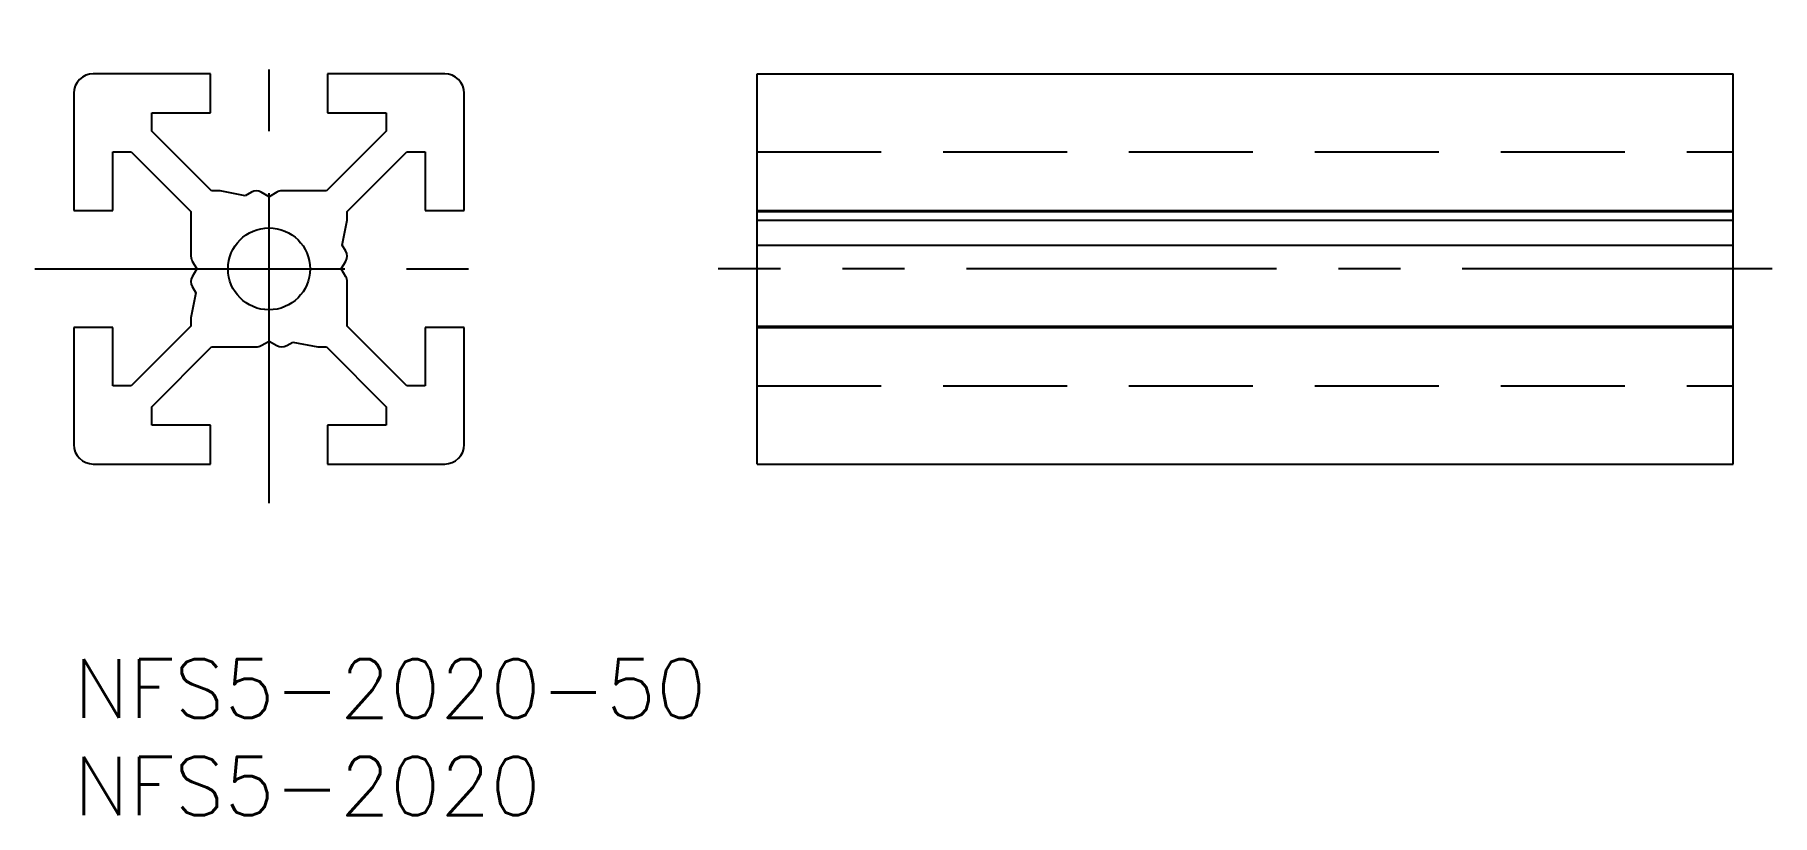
# Model space of a CAD drawing. Extents: x -2 to 87, y -8 to 32.
import ezdxf

# ---------------------------------------------------------------- set-up
doc = ezdxf.new("R2010")
doc.units = 0
doc.header["$LTSCALE"] = 0.5
doc.linetypes.add('CENTER', pattern=[50.8, 31.75, -6.35, 6.35, -6.35])
doc.linetypes.add('DASHED', pattern=[19.05, 12.7, -6.35])
for name, color, linetype in [('MSM_CENTER', 1, 'CENTER'), ('MSM_CONTINUOUS', 7, 'CONTINUOUS'), ('MSM_DASHED', 4, 'DASHED'), ('MSM_PART_NUMBER', 7, 'CONTINUOUS')]:
    doc.layers.add(name, color=color, linetype=linetype)
doc.styles.get("Standard").update_dxf_attribs({"font": 'txt.shx', "height": 1, "bigfont": 'bigfont.shx'})

# ---------------------------------------------------------------- blocks, each defined once
blk = doc.blocks.new('*U22')
at = {"layer": 'MSM_PART_NUMBER'}
blk.add_text('NFS5-2020-50', height=3, dxfattribs=at).set_placement((0, -3))
blk = doc.blocks.new('*U23')
at = {"layer": 'MSM_PART_NUMBER'}
blk.add_text('NFS5-2020', height=3, dxfattribs=at).set_placement((0, -8))

msp = doc.modelspace()

# ---------------------------------------------------------------- linework, layer by layer
at = {"layer": 'MSM_CENTER'}
for p, q in [((10, 8), (10, 32)), ((-2, 20), (22, 20)), ((87, 20), (33, 20))]:
    msp.add_line(p, q, dxfattribs=at)
at = {"layer": 'MSM_CONTINUOUS'}
for p, q in [((7, 30), (1, 30)), ((7, 28), (7, 30)), ((19, 30), (13, 30)), ((13, 30), (13, 28)), ((35, 30), (85, 30)), ((35, 10), (35, 30)), ((85, 10), (85, 30)), ((0, 29), (0, 23)), ((20, 23), (20, 29)), ((4, 27.061), (4, 28)), ((4, 28), (7, 28)), ((13, 28), (16, 28)), ((16, 28), (16, 27.061)), ((7.061, 24), (4, 27.061)), ((16, 27.061), (12.939, 24)), ((2, 23), (2, 26)), ((2, 26), (2.939, 26)), ((2.939, 26), (6, 22.939)), ((14, 22.939), (17.061, 26)), ((17.061, 26), (18, 26)), ((18, 26), (18, 23)), ((7.5, 24), (7.061, 24)), ((8.781, 23.751), (7.5, 24)), ((9.096, 23.933), (8.781, 23.751)), ((10, 23.7), (9.596, 23.933)), ((10.404, 23.933), (10, 23.7)), ((12.939, 24), (10.654, 24)), ((0, 23), (2, 23)), ((6, 22.939), (6, 20.654)), ((13.751, 21.219), (14, 22.5)), ((14, 22.5), (14, 22.939)), ((18, 23), (20, 23)), ((35, 23), (85, 23)), ((35, 22.939), (85, 22.939)), ((35, 22.5), (85, 22.5)), ((13.933, 20.904), (13.751, 21.219)), ((35, 21.219), (85, 21.219)), ((6.067, 20.404), (6.3, 20)), ((6.3, 20), (6.067, 19.596)), ((13.7, 20), (13.933, 20.404)), ((13.933, 19.596), (13.7, 20)), ((6.249, 18.781), (6, 17.5)), ((6.067, 19.096), (6.249, 18.781)), ((14, 17.061), (14, 19.346)), ((2, 17), (0, 17)), ((0, 17), (0, 11)), ((2, 14), (2, 17)), ((6, 17.061), (2.939, 14)), ((6, 17.5), (6, 17.061)), ((17.061, 14), (14, 17.061)), ((20, 17), (18, 17)), ((18, 17), (18, 14)), ((20, 11), (20, 17)), ((35, 17.061), (85, 17.061)), ((35, 17), (85, 17)), ((9.596, 16.067), (10, 16.3)), ((10, 16.3), (10.404, 16.067)), ((10.904, 16.067), (11.219, 16.249)), ((11.219, 16.249), (12.5, 16)), ((4, 12.939), (7.061, 16)), ((7.061, 16), (9.346, 16)), ((12.5, 16), (12.939, 16)), ((12.939, 16), (16, 12.939)), ((2.939, 14), (2, 14)), ((18, 14), (17.061, 14)), ((4, 12), (4, 12.939)), ((16, 12.939), (16, 12)), ((7, 12), (4, 12)), ((7, 10), (7, 12)), ((16, 12), (13, 12)), ((13, 12), (13, 10)), ((1, 10), (7, 10)), ((13, 10), (19, 10)), ((35, 10), (85, 10))]:
    msp.add_line(p, q, dxfattribs=at)
msp.add_circle((10, 20), 2.1, dxfattribs=at)
for centre, radius, start, end in [((1, 29), 1, 90, 180), ((19, 29), 1, 0, 90), ((9.346, 23.5), 0.5, 60, 120), ((10.654, 23.5), 0.5, 90, 120), ((6.5, 20.654), 0.5, 180, 210), ((13.5, 20.654), 0.5, 330, 30), ((6.5, 19.346), 0.5, 150, 210), ((13.5, 19.346), 0.5, 0, 30), ((9.346, 16.5), 0.5, 270, 300), ((10.654, 16.5), 0.5, 240, 300), ((1, 11), 1, 180, 270), ((19, 11), 1, 270, 0)]:
    msp.add_arc(centre, radius, start, end, dxfattribs=at)
at = {"layer": 'MSM_DASHED'}
for p, q in [((35, 26), (85, 26)), ((35, 14), (85, 14))]:
    msp.add_line(p, q, dxfattribs=at)

# ---------------------------------------------------------------- block references
at = {"layer": 'MSM_CONTINUOUS'}
for name in ['*U22', '*U23']:
    msp.add_blockref(name, (0, 0), dxfattribs=at)

doc.saveas('drawing.dxf')
